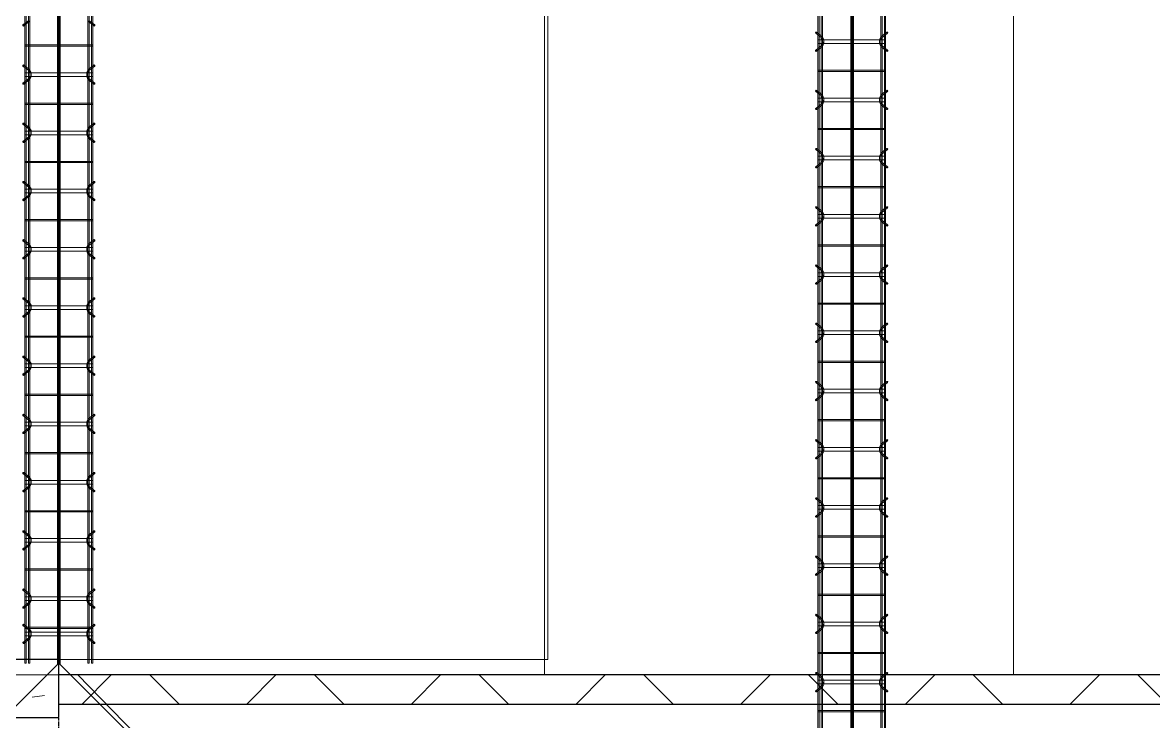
# Model space of a CAD drawing. Header units: inches. Extents: x -19229 to -222, y -6301 to 12387.
# Drawn here: x -3161.8 to -2928.7, y 11543.4 to 11687.4 of the extents above; entities that cross this region are included whole.
import ezdxf

# ---------------------------------------------------------------- set-up
doc = ezdxf.new("R2010")
doc.units = ezdxf.units.IN
doc.header["$MEASUREMENT"] = 0
doc.linetypes.add('Grid Line 1_2_', pattern=[0.875, 0.5, -0.125, 0.125, -0.125])
for name, color, linetype, lineweight in [('A-FLOR', 192, 'Continuous', 9), ('A-GENM', 13, 'Continuous', 9), ('A-WALL-PATT', 111, 'Continuous', 25), ('S-BEAM', 12, 'Continuous', 9), ('S-FNDN', 32, 'Continuous', 9), ('S-GRID', 1, 'Continuous', 9)]:
    doc.layers.add(name, color=color, linetype=linetype, lineweight=lineweight)

# ---------------------------------------------------------------- blocks, each defined once
blk = doc.blocks.new('Dowel bar assembly - Dowel bar assembly-669756-SLAB ON GROUND JOINTS')
at = {"layer": 'S-BEAM'}
for p, q in [((1649.18, 1.19), (1648.23, 2.39)), ((1651.76, 2.39), (1650.81, 1.19)), ((1661.18, 1.19), (1660.23, 2.39)), ((1663.76, 2.39), (1662.81, 1.19)), ((1673.18, 1.19), (1672.23, 2.39)), ((1675.76, 2.39), (1674.81, 1.19)), ((1685.18, 1.19), (1684.23, 2.39)), ((1687.76, 2.39), (1686.81, 1.19)), ((1697.18, 1.19), (1696.23, 2.39)), ((1699.76, 2.39), (1698.81, 1.19)), ((1709.18, 1.19), (1708.23, 2.39)), ((1711.76, 2.39), (1710.81, 1.19)), ((1721.18, 1.19), (1720.23, 2.39)), ((1723.76, 2.39), (1722.81, 1.19)), ((1733.18, 1.19), (1732.23, 2.39)), ((1735.76, 2.39), (1734.81, 1.19)), ((1745.18, 1.19), (1744.23, 2.39)), ((1747.76, 2.39), (1746.81, 1.19)), ((1757.18, 1.19), (1756.23, 2.39)), ((1759.76, 2.39), (1758.81, 1.19)), ((1769.18, 1.19), (1768.23, 2.39)), ((1771.76, 2.39), (1770.81, 1.19)), ((1781.18, 1.19), (1780.23, 2.39)), ((1783.76, 2.39), (1782.81, 1.19)), ((2175, 1.98), (0, 1.98)), ((0, 1.72), (2175, 1.72)), ((2175, 1.25), (0, 1.25)), ((0, 0.99), (2175, 0.99)), ((1643.87, 1.99), (1643.87, -12.01)), ((1644.13, 1.99), (1643.87, 1.99)), ((1643.87, 1.99), (1644.13, 1.99)), ((1644.13, -12.01), (1644.13, 1.99)), ((1648.02, 2.23), (1648.97, 1.03)), ((1649.62, 1.99), (1649.62, -12.01)), ((1650.38, 1.99), (1649.62, 1.99)), ((1649.62, 1.99), (1650.38, 1.99)), ((1650.38, -12.01), (1650.38, 1.99)), ((1651.01, 1.03), (1651.96, 2.23)), ((1655.87, 1.99), (1655.87, -12.01)), ((1656.13, 1.99), (1655.87, 1.99)), ((1655.87, 1.99), (1656.13, 1.99)), ((1656.13, -12.01), (1656.13, 1.99)), ((1660.02, 2.23), (1660.97, 1.03)), ((1661.62, 1.99), (1661.62, -12.01)), ((1662.38, 1.99), (1661.62, 1.99)), ((1661.62, 1.99), (1662.38, 1.99)), ((1662.38, -12.01), (1662.38, 1.99)), ((1663.01, 1.03), (1663.96, 2.23)), ((1667.87, 1.99), (1667.87, -12.01)), ((1668.13, 1.99), (1667.87, 1.99)), ((1667.87, 1.99), (1668.13, 1.99)), ((1668.13, -12.01), (1668.13, 1.99)), ((1672.02, 2.23), (1672.97, 1.03)), ((1673.62, 1.99), (1673.62, -12.01)), ((1674.38, 1.99), (1673.62, 1.99)), ((1673.62, 1.99), (1674.38, 1.99)), ((1674.38, -12.01), (1674.38, 1.99)), ((1675.01, 1.03), (1675.96, 2.23)), ((1679.87, 1.99), (1679.87, -12.01)), ((1680.13, 1.99), (1679.87, 1.99)), ((1679.87, 1.99), (1680.13, 1.99)), ((1680.13, -12.01), (1680.13, 1.99)), ((1684.02, 2.23), (1684.97, 1.03)), ((1685.62, 1.99), (1685.62, -12.01)), ((1686.38, 1.99), (1685.62, 1.99)), ((1685.62, 1.99), (1686.38, 1.99)), ((1686.38, -12.01), (1686.38, 1.99)), ((1687.01, 1.03), (1687.96, 2.23)), ((1691.87, 1.99), (1691.87, -12.01)), ((1692.13, 1.99), (1691.87, 1.99)), ((1691.87, 1.99), (1692.13, 1.99)), ((1692.13, -12.01), (1692.13, 1.99)), ((1696.02, 2.23), (1696.97, 1.03)), ((1697.62, 1.99), (1697.62, -12.01)), ((1698.38, 1.99), (1697.62, 1.99)), ((1697.62, 1.99), (1698.38, 1.99)), ((1698.38, -12.01), (1698.38, 1.99)), ((1699.01, 1.03), (1699.96, 2.23)), ((1703.87, 1.99), (1703.87, -12.01)), ((1704.13, 1.99), (1703.87, 1.99)), ((1703.87, 1.99), (1704.13, 1.99)), ((1704.13, -12.01), (1704.13, 1.99)), ((1708.02, 2.23), (1708.97, 1.03)), ((1709.62, 1.99), (1709.62, -12.01)), ((1710.38, 1.99), (1709.62, 1.99)), ((1709.62, 1.99), (1710.38, 1.99)), ((1710.38, -12.01), (1710.38, 1.99)), ((1711.01, 1.03), (1711.96, 2.23)), ((1715.87, 1.99), (1715.87, -12.01)), ((1716.13, 1.99), (1715.87, 1.99)), ((1715.87, 1.99), (1716.13, 1.99)), ((1716.13, -12.01), (1716.13, 1.99)), ((1720.02, 2.23), (1720.97, 1.03)), ((1721.62, 1.99), (1721.62, -12.01)), ((1722.38, 1.99), (1721.62, 1.99)), ((1721.62, 1.99), (1722.38, 1.99)), ((1722.38, -12.01), (1722.38, 1.99)), ((1723.01, 1.03), (1723.96, 2.23)), ((1727.87, 1.99), (1727.87, -12.01)), ((1728.13, 1.99), (1727.87, 1.99)), ((1727.87, 1.99), (1728.13, 1.99)), ((1728.13, -12.01), (1728.13, 1.99)), ((1732.02, 2.23), (1732.97, 1.03)), ((1733.62, 1.99), (1733.62, -12.01)), ((1734.38, 1.99), (1733.62, 1.99)), ((1733.62, 1.99), (1734.38, 1.99)), ((1734.38, -12.01), (1734.38, 1.99)), ((1735.01, 1.03), (1735.96, 2.23)), ((1739.87, 1.99), (1739.87, -12.01)), ((1740.13, 1.99), (1739.87, 1.99)), ((1739.87, 1.99), (1740.13, 1.99)), ((1740.13, -12.01), (1740.13, 1.99)), ((1744.02, 2.23), (1744.97, 1.03)), ((1745.62, 1.99), (1745.62, -12.01)), ((1746.38, 1.99), (1745.62, 1.99)), ((1745.62, 1.99), (1746.38, 1.99)), ((1746.38, -12.01), (1746.38, 1.99)), ((1747.01, 1.03), (1747.96, 2.23)), ((1751.87, 1.99), (1751.87, -12.01)), ((1752.13, 1.99), (1751.87, 1.99)), ((1751.87, 1.99), (1752.13, 1.99)), ((1752.13, -12.01), (1752.13, 1.99)), ((1756.02, 2.23), (1756.97, 1.03)), ((1757.62, 1.99), (1757.62, -12.01)), ((1758.38, 1.99), (1757.62, 1.99)), ((1757.62, 1.99), (1758.38, 1.99)), ((1758.38, -12.01), (1758.38, 1.99)), ((1759.01, 1.03), (1759.96, 2.23)), ((1763.87, 1.99), (1763.87, -12.01)), ((1764.13, 1.99), (1763.87, 1.99)), ((1763.87, 1.99), (1764.13, 1.99)), ((1764.13, -12.01), (1764.13, 1.99)), ((1768.02, 2.23), (1768.97, 1.03)), ((1769.62, 1.99), (1769.62, -12.01)), ((1770.38, 1.99), (1769.62, 1.99)), ((1769.62, 1.99), (1770.38, 1.99)), ((1770.38, -12.01), (1770.38, 1.99)), ((1771.01, 1.03), (1771.96, 2.23)), ((1775.87, 1.99), (1775.87, -12.01)), ((1776.13, 1.99), (1775.87, 1.99)), ((1775.87, 1.99), (1776.13, 1.99)), ((1776.13, -12.01), (1776.13, 1.99)), ((1780.02, 2.23), (1780.97, 1.03)), ((1781.62, 1.99), (1781.62, -12.01)), ((1782.38, 1.99), (1781.62, 1.99)), ((1781.62, 1.99), (1782.38, 1.99)), ((1782.38, -12.01), (1782.38, 1.99)), ((1783.01, 1.03), (1783.96, 2.23)), ((2175, -11.01), (0, -11.01)), ((0, -11.27), (2175, -11.27)), ((1648.97, -11.05), (1648.02, -12.25)), ((1648.23, -12.41), (1649.18, -11.21)), ((1650.81, -11.21), (1651.76, -12.41)), ((1651.96, -12.25), (1651.01, -11.05)), ((1660.97, -11.05), (1660.02, -12.25)), ((1660.23, -12.41), (1661.18, -11.21)), ((1662.81, -11.21), (1663.76, -12.41)), ((1663.96, -12.25), (1663.01, -11.05)), ((1672.97, -11.05), (1672.02, -12.25)), ((1672.23, -12.41), (1673.18, -11.21)), ((1674.81, -11.21), (1675.76, -12.41)), ((1675.96, -12.25), (1675.01, -11.05)), ((1684.97, -11.05), (1684.02, -12.25)), ((1684.23, -12.41), (1685.18, -11.21)), ((1686.81, -11.21), (1687.76, -12.41)), ((1687.96, -12.25), (1687.01, -11.05)), ((1696.97, -11.05), (1696.02, -12.25)), ((1696.23, -12.41), (1697.18, -11.21)), ((1698.81, -11.21), (1699.76, -12.41)), ((1699.96, -12.25), (1699.01, -11.05)), ((1708.97, -11.05), (1708.02, -12.25)), ((1708.23, -12.41), (1709.18, -11.21)), ((1710.81, -11.21), (1711.76, -12.41)), ((1711.96, -12.25), (1711.01, -11.05)), ((1720.97, -11.05), (1720.02, -12.25)), ((1720.23, -12.41), (1721.18, -11.21)), ((1722.81, -11.21), (1723.76, -12.41)), ((1723.96, -12.25), (1723.01, -11.05)), ((1732.97, -11.05), (1732.02, -12.25)), ((1732.23, -12.41), (1733.18, -11.21)), ((1734.81, -11.21), (1735.76, -12.41)), ((1735.96, -12.25), (1735.01, -11.05)), ((1744.97, -11.05), (1744.02, -12.25)), ((1744.23, -12.41), (1745.18, -11.21)), ((1746.81, -11.21), (1747.76, -12.41)), ((1747.96, -12.25), (1747.01, -11.05)), ((1756.97, -11.05), (1756.02, -12.25)), ((1756.23, -12.41), (1757.18, -11.21)), ((1758.81, -11.21), (1759.76, -12.41)), ((1759.96, -12.25), (1759.01, -11.05)), ((1768.97, -11.05), (1768.02, -12.25)), ((1768.23, -12.41), (1769.18, -11.21)), ((1770.81, -11.21), (1771.76, -12.41)), ((1771.96, -12.25), (1771.01, -11.05)), ((1780.97, -11.05), (1780.02, -12.25)), ((1780.23, -12.41), (1781.18, -11.21)), ((1782.81, -11.21), (1783.76, -12.41)), ((1783.96, -12.25), (1783.01, -11.05)), ((2175, -11.74), (0, -11.74)), ((0, -12), (2175, -12)), ((1644.13, -12.01), (1643.87, -12.01)), ((1643.87, -12.01), (1644.13, -12.01)), ((1650.38, -12.01), (1649.62, -12.01)), ((1649.62, -12.01), (1650.38, -12.01)), ((1656.13, -12.01), (1655.87, -12.01)), ((1655.87, -12.01), (1656.13, -12.01)), ((1662.38, -12.01), (1661.62, -12.01)), ((1661.62, -12.01), (1662.38, -12.01)), ((1668.13, -12.01), (1667.87, -12.01)), ((1667.87, -12.01), (1668.13, -12.01)), ((1674.38, -12.01), (1673.62, -12.01)), ((1673.62, -12.01), (1674.38, -12.01)), ((1680.13, -12.01), (1679.87, -12.01)), ((1679.87, -12.01), (1680.13, -12.01)), ((1686.38, -12.01), (1685.62, -12.01)), ((1685.62, -12.01), (1686.38, -12.01)), ((1692.13, -12.01), (1691.87, -12.01)), ((1691.87, -12.01), (1692.13, -12.01)), ((1698.38, -12.01), (1697.62, -12.01)), ((1697.62, -12.01), (1698.38, -12.01)), ((1704.13, -12.01), (1703.87, -12.01)), ((1703.87, -12.01), (1704.13, -12.01)), ((1710.38, -12.01), (1709.62, -12.01)), ((1709.62, -12.01), (1710.38, -12.01)), ((1716.13, -12.01), (1715.87, -12.01)), ((1715.87, -12.01), (1716.13, -12.01)), ((1722.38, -12.01), (1721.62, -12.01)), ((1721.62, -12.01), (1722.38, -12.01)), ((1728.13, -12.01), (1727.87, -12.01)), ((1727.87, -12.01), (1728.13, -12.01)), ((1734.38, -12.01), (1733.62, -12.01)), ((1733.62, -12.01), (1734.38, -12.01)), ((1740.13, -12.01), (1739.87, -12.01)), ((1739.87, -12.01), (1740.13, -12.01)), ((1746.38, -12.01), (1745.62, -12.01)), ((1745.62, -12.01), (1746.38, -12.01)), ((1752.13, -12.01), (1751.87, -12.01)), ((1751.87, -12.01), (1752.13, -12.01)), ((1758.38, -12.01), (1757.62, -12.01)), ((1757.62, -12.01), (1758.38, -12.01)), ((1764.13, -12.01), (1763.87, -12.01)), ((1763.87, -12.01), (1764.13, -12.01)), ((1770.38, -12.01), (1769.62, -12.01)), ((1769.62, -12.01), (1770.38, -12.01)), ((1776.13, -12.01), (1775.87, -12.01)), ((1775.87, -12.01), (1776.13, -12.01)), ((1782.38, -12.01), (1781.62, -12.01)), ((1781.62, -12.01), (1782.38, -12.01))]:
    blk.add_line(p, q, dxfattribs=at)
at = {"layer": 'S-BEAM', "flags": 128}
for points in [[(1648.97, 1.03), (1649.53, 0.73), (1650.39, 0.72), (1650.97, 0.99), (1651.01, 1.03)], [(1649.18, 1.19), (1649.62, 0.97), (1650.38, 0.98), (1650.81, 1.19)], [(1660.97, 1.03), (1661.53, 0.73), (1662.39, 0.72), (1662.97, 0.99), (1663.01, 1.03)], [(1661.18, 1.19), (1661.62, 0.97), (1662.38, 0.98), (1662.81, 1.19)], [(1672.97, 1.03), (1673.53, 0.73), (1674.39, 0.72), (1674.97, 0.99), (1675.01, 1.03)], [(1673.18, 1.19), (1673.62, 0.97), (1674.38, 0.98), (1674.81, 1.19)], [(1684.97, 1.03), (1685.53, 0.73), (1686.39, 0.72), (1686.97, 0.99), (1687.01, 1.03)], [(1685.18, 1.19), (1685.62, 0.97), (1686.38, 0.98), (1686.81, 1.19)], [(1696.97, 1.03), (1697.53, 0.73), (1698.39, 0.72), (1698.97, 0.99), (1699.01, 1.03)], [(1697.18, 1.19), (1697.62, 0.97), (1698.38, 0.98), (1698.81, 1.19)], [(1708.97, 1.03), (1709.53, 0.73), (1710.39, 0.72), (1710.97, 0.99), (1711.01, 1.03)], [(1709.18, 1.19), (1709.62, 0.97), (1710.38, 0.98), (1710.81, 1.19)], [(1720.97, 1.03), (1721.53, 0.73), (1722.39, 0.72), (1722.97, 0.99), (1723.01, 1.03)], [(1721.18, 1.19), (1721.62, 0.97), (1722.38, 0.98), (1722.81, 1.19)], [(1732.97, 1.03), (1733.53, 0.73), (1734.39, 0.72), (1734.97, 0.99), (1735.01, 1.03)], [(1733.18, 1.19), (1733.62, 0.97), (1734.38, 0.98), (1734.81, 1.19)], [(1744.97, 1.03), (1745.53, 0.73), (1746.39, 0.72), (1746.97, 0.99), (1747.01, 1.03)], [(1745.18, 1.19), (1745.62, 0.97), (1746.38, 0.98), (1746.81, 1.19)], [(1756.97, 1.03), (1757.53, 0.73), (1758.39, 0.72), (1758.97, 0.99), (1759.01, 1.03)], [(1757.18, 1.19), (1757.62, 0.97), (1758.38, 0.98), (1758.81, 1.19)], [(1768.97, 1.03), (1769.53, 0.73), (1770.39, 0.72), (1770.97, 0.99), (1771.01, 1.03)], [(1769.18, 1.19), (1769.62, 0.97), (1770.38, 0.98), (1770.81, 1.19)], [(1780.97, 1.03), (1781.53, 0.73), (1782.39, 0.72), (1782.97, 0.99), (1783.01, 1.03)], [(1781.18, 1.19), (1781.62, 0.97), (1782.38, 0.98), (1782.81, 1.19)], [(1648.97, -11.05), (1649.53, -10.75), (1650.39, -10.74), (1650.97, -11.01), (1651.01, -11.05)], [(1649.18, -11.21), (1649.62, -10.99), (1650.38, -11), (1650.81, -11.21)], [(1660.97, -11.05), (1661.53, -10.75), (1662.39, -10.74), (1662.97, -11.01), (1663.01, -11.05)], [(1661.18, -11.21), (1661.62, -10.99), (1662.38, -11), (1662.81, -11.21)], [(1672.97, -11.05), (1673.53, -10.75), (1674.39, -10.74), (1674.97, -11.01), (1675.01, -11.05)], [(1673.18, -11.21), (1673.62, -10.99), (1674.38, -11), (1674.81, -11.21)], [(1684.97, -11.05), (1685.53, -10.75), (1686.39, -10.74), (1686.97, -11.01), (1687.01, -11.05)], [(1685.18, -11.21), (1685.62, -10.99), (1686.38, -11), (1686.81, -11.21)], [(1696.97, -11.05), (1697.53, -10.75), (1698.39, -10.74), (1698.97, -11.01), (1699.01, -11.05)], [(1697.18, -11.21), (1697.62, -10.99), (1698.38, -11), (1698.81, -11.21)], [(1708.97, -11.05), (1709.53, -10.75), (1710.39, -10.74), (1710.97, -11.01), (1711.01, -11.05)], [(1709.18, -11.21), (1709.62, -10.99), (1710.38, -11), (1710.81, -11.21)], [(1720.97, -11.05), (1721.53, -10.75), (1722.39, -10.74), (1722.97, -11.01), (1723.01, -11.05)], [(1721.18, -11.21), (1721.62, -10.99), (1722.38, -11), (1722.81, -11.21)], [(1732.97, -11.05), (1733.53, -10.75), (1734.39, -10.74), (1734.97, -11.01), (1735.01, -11.05)], [(1733.18, -11.21), (1733.62, -10.99), (1734.38, -11), (1734.81, -11.21)], [(1744.97, -11.05), (1745.53, -10.75), (1746.39, -10.74), (1746.97, -11.01), (1747.01, -11.05)], [(1745.18, -11.21), (1745.62, -10.99), (1746.38, -11), (1746.81, -11.21)], [(1756.97, -11.05), (1757.53, -10.75), (1758.39, -10.74), (1758.97, -11.01), (1759.01, -11.05)], [(1757.18, -11.21), (1757.62, -10.99), (1758.38, -11), (1758.81, -11.21)], [(1768.97, -11.05), (1769.53, -10.75), (1770.39, -10.74), (1770.97, -11.01), (1771.01, -11.05)], [(1769.18, -11.21), (1769.62, -10.99), (1770.38, -11), (1770.81, -11.21)], [(1780.97, -11.05), (1781.53, -10.75), (1782.39, -10.74), (1782.97, -11.01), (1783.01, -11.05)], [(1781.18, -11.21), (1781.62, -10.99), (1782.38, -11), (1782.81, -11.21)]]:
    blk.add_lwpolyline(points, dxfattribs=at)
at = {"layer": 'S-BEAM'}
for centre, major_axis, start_param, end_param in [((1648.12, 2.31), (0.101, 0.08), 5.709265, 8.850858), ((1648.12, 2.31), (0.101, 0.08), 2.567673, 5.709265), ((1651.86, 2.31), (-0.101, 0.08), 3.715513, 6.857105), ((1651.86, 2.31), (-0.101, 0.08), 0.57392, 3.715513), ((1660.12, 2.31), (0.101, 0.08), 5.709265, 8.850858), ((1660.12, 2.31), (0.101, 0.08), 2.567673, 5.709265), ((1663.86, 2.31), (-0.101, 0.08), 3.715513, 6.857105), ((1663.86, 2.31), (-0.101, 0.08), 0.57392, 3.715513), ((1672.12, 2.31), (0.101, 0.08), 5.709265, 8.850858), ((1672.12, 2.31), (0.101, 0.08), 2.567673, 5.709265), ((1675.86, 2.31), (-0.101, 0.08), 3.715513, 6.857105), ((1675.86, 2.31), (-0.101, 0.08), 0.57392, 3.715513), ((1684.12, 2.31), (0.101, 0.08), 5.709265, 8.850858), ((1684.12, 2.31), (0.101, 0.08), 2.567673, 5.709265), ((1687.86, 2.31), (-0.101, 0.08), 3.715513, 6.857105), ((1687.86, 2.31), (-0.101, 0.08), 0.57392, 3.715513), ((1696.12, 2.31), (0.101, 0.08), 5.709265, 8.850858), ((1696.12, 2.31), (0.101, 0.08), 2.567673, 5.709265), ((1699.86, 2.31), (-0.101, 0.08), 3.715513, 6.857105), ((1699.86, 2.31), (-0.101, 0.08), 0.57392, 3.715513), ((1708.12, 2.31), (0.101, 0.08), 5.709265, 8.850858), ((1708.12, 2.31), (0.101, 0.08), 2.567673, 5.709265), ((1711.86, 2.31), (-0.101, 0.08), 3.715513, 6.857105), ((1711.86, 2.31), (-0.101, 0.08), 0.57392, 3.715513), ((1720.12, 2.31), (0.101, 0.08), 5.709265, 8.850858), ((1720.12, 2.31), (0.101, 0.08), 2.567673, 5.709265), ((1723.86, 2.31), (-0.101, 0.08), 3.715513, 6.857105), ((1723.86, 2.31), (-0.101, 0.08), 0.57392, 3.715513), ((1732.12, 2.31), (0.101, 0.08), 5.709265, 8.850858), ((1732.12, 2.31), (0.101, 0.08), 2.567673, 5.709265), ((1735.86, 2.31), (-0.101, 0.08), 3.715513, 6.857105), ((1735.86, 2.31), (-0.101, 0.08), 0.57392, 3.715513), ((1744.12, 2.31), (0.101, 0.08), 5.709265, 8.850858), ((1744.12, 2.31), (0.101, 0.08), 2.567673, 5.709265), ((1747.86, 2.31), (-0.101, 0.08), 3.715513, 6.857105), ((1747.86, 2.31), (-0.101, 0.08), 0.57392, 3.715513), ((1756.12, 2.31), (0.101, 0.08), 5.709265, 8.850858), ((1756.12, 2.31), (0.101, 0.08), 2.567673, 5.709265), ((1759.86, 2.31), (-0.101, 0.08), 3.715513, 6.857105), ((1759.86, 2.31), (-0.101, 0.08), 0.57392, 3.715513), ((1768.12, 2.31), (0.101, 0.08), 5.709265, 8.850858), ((1768.12, 2.31), (0.101, 0.08), 2.567673, 5.709265), ((1771.86, 2.31), (-0.101, 0.08), 3.715513, 6.857105), ((1771.86, 2.31), (-0.101, 0.08), 0.57392, 3.715513), ((1780.12, 2.31), (0.101, 0.08), 5.709265, 8.850858), ((1780.12, 2.31), (0.101, 0.08), 2.567673, 5.709265), ((1783.86, 2.31), (-0.101, 0.08), 3.715513, 6.857105), ((1783.86, 2.31), (-0.101, 0.08), 0.57392, 3.715513), ((1648.12, -12.33), (-0.101, 0.08), 3.715513, 6.857105), ((1648.12, -12.33), (-0.101, 0.08), 0.57392, 3.715513), ((1651.86, -12.33), (0.101, 0.08), 5.709265, 8.850858), ((1651.86, -12.33), (0.101, 0.08), 2.567673, 5.709265), ((1660.12, -12.33), (-0.101, 0.08), 3.715513, 6.857105), ((1660.12, -12.33), (-0.101, 0.08), 0.57392, 3.715513), ((1663.86, -12.33), (0.101, 0.08), 5.709265, 8.850858), ((1663.86, -12.33), (0.101, 0.08), 2.567673, 5.709265), ((1672.12, -12.33), (-0.101, 0.08), 3.715513, 6.857105), ((1672.12, -12.33), (-0.101, 0.08), 0.57392, 3.715513), ((1675.86, -12.33), (0.101, 0.08), 5.709265, 8.850858), ((1675.86, -12.33), (0.101, 0.08), 2.567673, 5.709265), ((1684.12, -12.33), (-0.101, 0.08), 3.715513, 6.857105), ((1684.12, -12.33), (-0.101, 0.08), 0.57392, 3.715513), ((1687.86, -12.33), (0.101, 0.08), 5.709265, 8.850858), ((1687.86, -12.33), (0.101, 0.08), 2.567673, 5.709265), ((1696.12, -12.33), (-0.101, 0.08), 3.715513, 6.857105), ((1696.12, -12.33), (-0.101, 0.08), 0.57392, 3.715513), ((1699.86, -12.33), (0.101, 0.08), 5.709265, 8.850858), ((1699.86, -12.33), (0.101, 0.08), 2.567673, 5.709265), ((1708.12, -12.33), (-0.101, 0.08), 3.715513, 6.857105), ((1708.12, -12.33), (-0.101, 0.08), 0.57392, 3.715513), ((1711.86, -12.33), (0.101, 0.08), 5.709265, 8.850858), ((1711.86, -12.33), (0.101, 0.08), 2.567673, 5.709265), ((1720.12, -12.33), (-0.101, 0.08), 3.715513, 6.857105), ((1720.12, -12.33), (-0.101, 0.08), 0.57392, 3.715513), ((1723.86, -12.33), (0.101, 0.08), 5.709265, 8.850858), ((1723.86, -12.33), (0.101, 0.08), 2.567673, 5.709265), ((1732.12, -12.33), (-0.101, 0.08), 3.715513, 6.857105), ((1732.12, -12.33), (-0.101, 0.08), 0.57392, 3.715513), ((1735.86, -12.33), (0.101, 0.08), 5.709265, 8.850858), ((1735.86, -12.33), (0.101, 0.08), 2.567673, 5.709265), ((1744.12, -12.33), (-0.101, 0.08), 3.715513, 6.857105), ((1744.12, -12.33), (-0.101, 0.08), 0.57392, 3.715513), ((1747.86, -12.33), (0.101, 0.08), 5.709265, 8.850858), ((1747.86, -12.33), (0.101, 0.08), 2.567673, 5.709265), ((1756.12, -12.33), (-0.101, 0.08), 3.715513, 6.857105), ((1756.12, -12.33), (-0.101, 0.08), 0.57392, 3.715513), ((1759.86, -12.33), (0.101, 0.08), 5.709265, 8.850858), ((1759.86, -12.33), (0.101, 0.08), 2.567673, 5.709265), ((1768.12, -12.33), (-0.101, 0.08), 3.715513, 6.857105), ((1768.12, -12.33), (-0.101, 0.08), 0.57392, 3.715513), ((1771.86, -12.33), (0.101, 0.08), 5.709265, 8.850858), ((1771.86, -12.33), (0.101, 0.08), 2.567673, 5.709265), ((1780.12, -12.33), (-0.101, 0.08), 3.715513, 6.857105), ((1780.12, -12.33), (-0.101, 0.08), 0.57392, 3.715513), ((1783.86, -12.33), (0.101, 0.08), 5.709265, 8.850858), ((1783.86, -12.33), (0.101, 0.08), 2.567673, 5.709265)]:
    blk.add_ellipse(centre, major_axis=major_axis, ratio=0.816528, start_param=start_param, end_param=end_param, dxfattribs=at)
blk = doc.blocks.new('Dowel bar assembly - Dowel bar assembly-676036-SLAB ON GROUND JOINTS')
at = {"layer": 'S-BEAM'}
for p, q in [((139.76, 2.39), (138.81, 1.19)), ((149.18, 1.19), (148.23, 2.39)), ((151.76, 2.39), (150.81, 1.19)), ((161.18, 1.19), (160.23, 2.39)), ((163.76, 2.39), (162.81, 1.19)), ((173.18, 1.19), (172.23, 2.39)), ((175.76, 2.39), (174.81, 1.19)), ((185.18, 1.19), (184.23, 2.39)), ((187.76, 2.39), (186.81, 1.19)), ((197.18, 1.19), (196.23, 2.39)), ((199.76, 2.39), (198.81, 1.19)), ((209.18, 1.19), (208.23, 2.39)), ((211.76, 2.39), (210.81, 1.19)), ((221.18, 1.19), (220.23, 2.39)), ((223.76, 2.39), (222.81, 1.19)), ((233.18, 1.19), (232.23, 2.39)), ((235.76, 2.39), (234.81, 1.19)), ((245.18, 1.19), (244.23, 2.39)), ((247.76, 2.39), (246.81, 1.19)), ((257.18, 1.19), (256.23, 2.39)), ((259.76, 2.39), (258.81, 1.19)), ((264.45, 1.19), (263.5, 2.39)), ((267.04, 2.39), (266.09, 1.19)), ((271.28, 1.98), (0, 1.98)), ((0, 1.72), (271.28, 1.72)), ((271.28, 1.25), (0, 1.25)), ((0, 0.99), (271.28, 0.99)), ((139.01, 1.03), (139.96, 2.23)), ((143.87, 1.99), (143.87, -12.01)), ((144.13, 1.99), (143.87, 1.99)), ((143.87, 1.99), (144.13, 1.99)), ((144.13, -12.01), (144.13, 1.99)), ((148.02, 2.23), (148.97, 1.03)), ((149.63, 1.99), (149.63, -12.01)), ((150.38, 1.99), (149.63, 1.99)), ((149.63, 1.99), (150.38, 1.99)), ((150.38, -12.01), (150.38, 1.99)), ((151.01, 1.03), (151.96, 2.23)), ((155.87, 1.99), (155.87, -12.01)), ((156.13, 1.99), (155.87, 1.99)), ((155.87, 1.99), (156.13, 1.99)), ((156.13, -12.01), (156.13, 1.99)), ((160.02, 2.23), (160.97, 1.03)), ((161.63, 1.99), (161.63, -12.01)), ((162.38, 1.99), (161.63, 1.99)), ((161.63, 1.99), (162.38, 1.99)), ((162.38, -12.01), (162.38, 1.99)), ((163.01, 1.03), (163.96, 2.23)), ((167.87, 1.99), (167.87, -12.01)), ((168.13, 1.99), (167.87, 1.99)), ((167.87, 1.99), (168.13, 1.99)), ((168.13, -12.01), (168.13, 1.99)), ((172.02, 2.23), (172.97, 1.03)), ((173.63, 1.99), (173.63, -12.01)), ((174.38, 1.99), (173.63, 1.99)), ((173.63, 1.99), (174.38, 1.99)), ((174.38, -12.01), (174.38, 1.99)), ((175.01, 1.03), (175.96, 2.23)), ((179.87, 1.99), (179.87, -12.01)), ((180.13, 1.99), (179.87, 1.99)), ((179.87, 1.99), (180.13, 1.99)), ((180.13, -12.01), (180.13, 1.99)), ((184.02, 2.23), (184.97, 1.03)), ((185.63, 1.99), (185.63, -12.01)), ((186.38, 1.99), (185.63, 1.99)), ((185.63, 1.99), (186.38, 1.99)), ((186.38, -12.01), (186.38, 1.99)), ((187.01, 1.03), (187.96, 2.23)), ((191.87, 1.99), (191.87, -12.01)), ((192.13, 1.99), (191.87, 1.99)), ((191.87, 1.99), (192.13, 1.99)), ((192.13, -12.01), (192.13, 1.99)), ((196.02, 2.23), (196.97, 1.03)), ((197.63, 1.99), (197.63, -12.01)), ((198.38, 1.99), (197.63, 1.99)), ((197.63, 1.99), (198.38, 1.99)), ((198.38, -12.01), (198.38, 1.99)), ((199.01, 1.03), (199.96, 2.23)), ((203.87, 1.99), (203.87, -12.01)), ((204.13, 1.99), (203.87, 1.99)), ((203.87, 1.99), (204.13, 1.99)), ((204.13, -12.01), (204.13, 1.99)), ((208.02, 2.23), (208.97, 1.03)), ((209.63, 1.99), (209.63, -12.01)), ((210.38, 1.99), (209.63, 1.99)), ((209.63, 1.99), (210.38, 1.99)), ((210.38, -12.01), (210.38, 1.99)), ((211.01, 1.03), (211.96, 2.23)), ((215.87, 1.99), (215.87, -12.01)), ((216.13, 1.99), (215.87, 1.99)), ((215.87, 1.99), (216.13, 1.99)), ((216.13, -12.01), (216.13, 1.99)), ((220.02, 2.23), (220.97, 1.03)), ((221.63, 1.99), (221.63, -12.01)), ((222.38, 1.99), (221.63, 1.99)), ((221.63, 1.99), (222.38, 1.99)), ((222.38, -12.01), (222.38, 1.99)), ((223.01, 1.03), (223.96, 2.23)), ((227.87, 1.99), (227.87, -12.01)), ((228.13, 1.99), (227.87, 1.99)), ((227.87, 1.99), (228.13, 1.99)), ((228.13, -12.01), (228.13, 1.99)), ((232.02, 2.23), (232.97, 1.03)), ((233.63, 1.99), (233.63, -12.01)), ((234.38, 1.99), (233.63, 1.99)), ((233.63, 1.99), (234.38, 1.99)), ((234.38, -12.01), (234.38, 1.99)), ((235.01, 1.03), (235.96, 2.23)), ((239.87, 1.99), (239.87, -12.01)), ((240.13, 1.99), (239.87, 1.99)), ((239.87, 1.99), (240.13, 1.99)), ((240.13, -12.01), (240.13, 1.99)), ((244.02, 2.23), (244.97, 1.03)), ((245.63, 1.99), (245.63, -12.01)), ((246.38, 1.99), (245.63, 1.99)), ((245.63, 1.99), (246.38, 1.99)), ((246.38, -12.01), (246.38, 1.99)), ((247.01, 1.03), (247.96, 2.23)), ((251.87, 1.99), (251.87, -12.01)), ((252.13, 1.99), (251.87, 1.99)), ((251.87, 1.99), (252.13, 1.99)), ((252.13, -12.01), (252.13, 1.99)), ((256.02, 2.23), (256.97, 1.03)), ((257.63, 1.99), (257.63, -12.01)), ((258.38, 1.99), (257.63, 1.99)), ((257.63, 1.99), (258.38, 1.99)), ((258.38, -12.01), (258.38, 1.99)), ((259.01, 1.03), (259.96, 2.23)), ((263.3, 2.23), (264.25, 1.03)), ((263.87, 1.99), (263.87, -12.01)), ((264.13, 1.99), (263.87, 1.99)), ((263.87, 1.99), (264.13, 1.99)), ((264.13, -12.01), (264.13, 1.99)), ((264.9, 1.99), (264.9, -12.01)), ((265.65, 1.99), (264.9, 1.99)), ((264.9, 1.99), (265.65, 1.99)), ((265.65, -12.01), (265.65, 1.99)), ((266.29, 1.03), (267.24, 2.23)), ((271.28, 1.98), (271.28, 1.72)), ((271.28, 1.72), (271.28, 1.98)), ((271.28, 0.99), (271.28, 1.25)), ((271.28, 1.25), (271.28, 0.99)), ((271.28, -11.01), (0, -11.01)), ((0, -11.27), (271.28, -11.27)), ((138.81, -11.21), (139.76, -12.41)), ((139.96, -12.25), (139.01, -11.05)), ((148.97, -11.05), (148.02, -12.25)), ((148.23, -12.41), (149.18, -11.21)), ((150.81, -11.21), (151.76, -12.41)), ((151.96, -12.25), (151.01, -11.05)), ((160.97, -11.05), (160.02, -12.25)), ((160.23, -12.41), (161.18, -11.21)), ((162.81, -11.21), (163.76, -12.41)), ((163.96, -12.25), (163.01, -11.05)), ((172.97, -11.05), (172.02, -12.25)), ((172.23, -12.41), (173.18, -11.21)), ((174.81, -11.21), (175.76, -12.41)), ((175.96, -12.25), (175.01, -11.05)), ((184.97, -11.05), (184.02, -12.25)), ((184.23, -12.41), (185.18, -11.21)), ((186.81, -11.21), (187.76, -12.41)), ((187.96, -12.25), (187.01, -11.05)), ((196.97, -11.05), (196.02, -12.25)), ((196.23, -12.41), (197.18, -11.21)), ((198.81, -11.21), (199.76, -12.41)), ((199.96, -12.25), (199.01, -11.05)), ((208.97, -11.05), (208.02, -12.25)), ((208.23, -12.41), (209.18, -11.21)), ((210.81, -11.21), (211.76, -12.41)), ((211.96, -12.25), (211.01, -11.05)), ((220.97, -11.05), (220.02, -12.25)), ((220.23, -12.41), (221.18, -11.21)), ((222.81, -11.21), (223.76, -12.41)), ((223.96, -12.25), (223.01, -11.05)), ((232.97, -11.05), (232.02, -12.25)), ((232.23, -12.41), (233.18, -11.21)), ((234.81, -11.21), (235.76, -12.41)), ((235.96, -12.25), (235.01, -11.05)), ((244.97, -11.05), (244.02, -12.25)), ((244.23, -12.41), (245.18, -11.21)), ((246.81, -11.21), (247.76, -12.41)), ((247.96, -12.25), (247.01, -11.05)), ((256.97, -11.05), (256.02, -12.25)), ((256.23, -12.41), (257.18, -11.21)), ((258.81, -11.21), (259.76, -12.41)), ((259.96, -12.25), (259.01, -11.05)), ((264.25, -11.05), (263.3, -12.25)), ((263.5, -12.41), (264.45, -11.21)), ((266.09, -11.21), (267.04, -12.41)), ((267.24, -12.25), (266.29, -11.05)), ((271.28, -11.27), (271.28, -11.01)), ((271.28, -11.01), (271.28, -11.27)), ((271.28, -11.74), (0, -11.74)), ((0, -12), (271.28, -12)), ((144.13, -12.01), (143.87, -12.01)), ((143.87, -12.01), (144.13, -12.01)), ((150.38, -12.01), (149.63, -12.01)), ((149.63, -12.01), (150.38, -12.01)), ((156.13, -12.01), (155.87, -12.01)), ((155.87, -12.01), (156.13, -12.01)), ((162.38, -12.01), (161.63, -12.01)), ((161.63, -12.01), (162.38, -12.01)), ((168.13, -12.01), (167.87, -12.01)), ((167.87, -12.01), (168.13, -12.01)), ((174.38, -12.01), (173.63, -12.01)), ((173.63, -12.01), (174.38, -12.01)), ((180.13, -12.01), (179.87, -12.01)), ((179.87, -12.01), (180.13, -12.01)), ((186.38, -12.01), (185.63, -12.01)), ((185.63, -12.01), (186.38, -12.01)), ((192.13, -12.01), (191.87, -12.01)), ((191.87, -12.01), (192.13, -12.01)), ((198.38, -12.01), (197.63, -12.01)), ((197.63, -12.01), (198.38, -12.01)), ((204.13, -12.01), (203.87, -12.01)), ((203.87, -12.01), (204.13, -12.01)), ((210.38, -12.01), (209.63, -12.01)), ((209.63, -12.01), (210.38, -12.01)), ((216.13, -12.01), (215.87, -12.01)), ((215.87, -12.01), (216.13, -12.01)), ((222.38, -12.01), (221.63, -12.01)), ((221.63, -12.01), (222.38, -12.01)), ((228.13, -12.01), (227.87, -12.01)), ((227.87, -12.01), (228.13, -12.01)), ((234.38, -12.01), (233.63, -12.01)), ((233.63, -12.01), (234.38, -12.01)), ((240.13, -12.01), (239.87, -12.01)), ((239.87, -12.01), (240.13, -12.01)), ((246.38, -12.01), (245.63, -12.01)), ((245.63, -12.01), (246.38, -12.01)), ((252.13, -12.01), (251.87, -12.01)), ((251.87, -12.01), (252.13, -12.01)), ((258.38, -12.01), (257.63, -12.01)), ((257.63, -12.01), (258.38, -12.01)), ((264.13, -12.01), (263.87, -12.01)), ((263.87, -12.01), (264.13, -12.01)), ((265.65, -12.01), (264.9, -12.01)), ((264.9, -12.01), (265.65, -12.01)), ((271.28, -12), (271.28, -11.74)), ((271.28, -11.74), (271.28, -12))]:
    blk.add_line(p, q, dxfattribs=at)
at = {"layer": 'S-BEAM', "flags": 128}
for points in [[(148.97, 1.03), (149.53, 0.73), (150.39, 0.72), (150.97, 0.99), (151.01, 1.03)], [(149.18, 1.19), (149.62, 0.97), (150.38, 0.98), (150.81, 1.19)], [(160.97, 1.03), (161.53, 0.73), (162.39, 0.72), (162.97, 0.99), (163.01, 1.03)], [(161.18, 1.19), (161.62, 0.97), (162.38, 0.98), (162.81, 1.19)], [(172.97, 1.03), (173.53, 0.73), (174.39, 0.72), (174.97, 0.99), (175.01, 1.03)], [(173.18, 1.19), (173.62, 0.97), (174.38, 0.98), (174.81, 1.19)], [(184.97, 1.03), (185.53, 0.73), (186.39, 0.72), (186.97, 0.99), (187.01, 1.03)], [(185.18, 1.19), (185.62, 0.97), (186.38, 0.98), (186.81, 1.19)], [(196.97, 1.03), (197.53, 0.73), (198.39, 0.72), (198.97, 0.99), (199.01, 1.03)], [(197.18, 1.19), (197.62, 0.97), (198.38, 0.98), (198.81, 1.19)], [(208.97, 1.03), (209.53, 0.73), (210.39, 0.72), (210.97, 0.99), (211.01, 1.03)], [(209.18, 1.19), (209.62, 0.97), (210.38, 0.98), (210.81, 1.19)], [(220.97, 1.03), (221.53, 0.73), (222.39, 0.72), (222.97, 0.99), (223.01, 1.03)], [(221.18, 1.19), (221.62, 0.97), (222.38, 0.98), (222.81, 1.19)], [(232.97, 1.03), (233.53, 0.73), (234.39, 0.72), (234.97, 0.99), (235.01, 1.03)], [(233.18, 1.19), (233.62, 0.97), (234.38, 0.98), (234.81, 1.19)], [(244.97, 1.03), (245.53, 0.73), (246.39, 0.72), (246.97, 0.99), (247.01, 1.03)], [(245.18, 1.19), (245.62, 0.97), (246.38, 0.98), (246.81, 1.19)], [(256.97, 1.03), (257.53, 0.73), (258.39, 0.72), (258.97, 0.99), (259.01, 1.03)], [(257.18, 1.19), (257.62, 0.97), (258.38, 0.98), (258.81, 1.19)], [(264.25, 1.03), (264.8, 0.73), (265.66, 0.72), (266.25, 0.99), (266.29, 1.03)], [(264.45, 1.19), (264.9, 0.97), (265.66, 0.98), (266.09, 1.19)], [(148.97, -11.05), (149.53, -10.75), (150.39, -10.74), (150.97, -11.01), (151.01, -11.05)], [(149.18, -11.21), (149.62, -10.99), (150.38, -11), (150.81, -11.21)], [(160.97, -11.05), (161.53, -10.75), (162.39, -10.74), (162.97, -11.01), (163.01, -11.05)], [(161.18, -11.21), (161.62, -10.99), (162.38, -11), (162.81, -11.21)], [(172.97, -11.05), (173.53, -10.75), (174.39, -10.74), (174.97, -11.01), (175.01, -11.05)], [(173.18, -11.21), (173.62, -10.99), (174.38, -11), (174.81, -11.21)], [(184.97, -11.05), (185.53, -10.75), (186.39, -10.74), (186.97, -11.01), (187.01, -11.05)], [(185.18, -11.21), (185.62, -10.99), (186.38, -11), (186.81, -11.21)], [(196.97, -11.05), (197.53, -10.75), (198.39, -10.74), (198.97, -11.01), (199.01, -11.05)], [(197.18, -11.21), (197.62, -10.99), (198.38, -11), (198.81, -11.21)], [(208.97, -11.05), (209.53, -10.75), (210.39, -10.74), (210.97, -11.01), (211.01, -11.05)], [(209.18, -11.21), (209.62, -10.99), (210.38, -11), (210.81, -11.21)], [(220.97, -11.05), (221.53, -10.75), (222.39, -10.74), (222.97, -11.01), (223.01, -11.05)], [(221.18, -11.21), (221.62, -10.99), (222.38, -11), (222.81, -11.21)], [(232.97, -11.05), (233.53, -10.75), (234.39, -10.74), (234.97, -11.01), (235.01, -11.05)], [(233.18, -11.21), (233.62, -10.99), (234.38, -11), (234.81, -11.21)], [(244.97, -11.05), (245.53, -10.75), (246.39, -10.74), (246.97, -11.01), (247.01, -11.05)], [(245.18, -11.21), (245.62, -10.99), (246.38, -11), (246.81, -11.21)], [(256.97, -11.05), (257.53, -10.75), (258.39, -10.74), (258.97, -11.01), (259.01, -11.05)], [(257.18, -11.21), (257.62, -10.99), (258.38, -11), (258.81, -11.21)], [(264.25, -11.05), (264.8, -10.75), (265.66, -10.74), (266.25, -11.01), (266.29, -11.05)], [(264.45, -11.21), (264.9, -10.99), (265.66, -11), (266.09, -11.21)]]:
    blk.add_lwpolyline(points, dxfattribs=at)
at = {"layer": 'S-BEAM'}
for centre, major_axis, start_param, end_param in [((139.86, 2.31), (-0.101, 0.08), 3.715513, 6.857105), ((139.86, 2.31), (-0.101, 0.08), 0.57392, 3.715513), ((148.12, 2.31), (0.101, 0.08), 5.709265, 8.850858), ((148.12, 2.31), (0.101, 0.08), 2.567673, 5.709265), ((151.86, 2.31), (-0.101, 0.08), 3.715513, 6.857105), ((151.86, 2.31), (-0.101, 0.08), 0.57392, 3.715513), ((160.12, 2.31), (0.101, 0.08), 5.709265, 8.850858), ((160.12, 2.31), (0.101, 0.08), 2.567673, 5.709265), ((163.86, 2.31), (-0.101, 0.08), 3.715513, 6.857105), ((163.86, 2.31), (-0.101, 0.08), 0.57392, 3.715513), ((172.12, 2.31), (0.101, 0.08), 5.709265, 8.850858), ((172.12, 2.31), (0.101, 0.08), 2.567673, 5.709265), ((175.86, 2.31), (-0.101, 0.08), 3.715513, 6.857105), ((175.86, 2.31), (-0.101, 0.08), 0.57392, 3.715513), ((184.12, 2.31), (0.101, 0.08), 5.709265, 8.850858), ((184.12, 2.31), (0.101, 0.08), 2.567673, 5.709265), ((187.86, 2.31), (-0.101, 0.08), 3.715513, 6.857105), ((187.86, 2.31), (-0.101, 0.08), 0.57392, 3.715513), ((196.12, 2.31), (0.101, 0.08), 5.709265, 8.850858), ((196.12, 2.31), (0.101, 0.08), 2.567673, 5.709265), ((199.86, 2.31), (-0.101, 0.08), 3.715513, 6.857105), ((199.86, 2.31), (-0.101, 0.08), 0.57392, 3.715513), ((208.12, 2.31), (0.101, 0.08), 5.709265, 8.850858), ((208.12, 2.31), (0.101, 0.08), 2.567673, 5.709265), ((211.86, 2.31), (-0.101, 0.08), 3.715513, 6.857105), ((211.86, 2.31), (-0.101, 0.08), 0.57392, 3.715513), ((220.12, 2.31), (0.101, 0.08), 5.709265, 8.850858), ((220.12, 2.31), (0.101, 0.08), 2.567673, 5.709265), ((223.86, 2.31), (-0.101, 0.08), 3.715513, 6.857105), ((223.86, 2.31), (-0.101, 0.08), 0.57392, 3.715513), ((232.12, 2.31), (0.101, 0.08), 5.709265, 8.850858), ((232.12, 2.31), (0.101, 0.08), 2.567673, 5.709265), ((235.86, 2.31), (-0.101, 0.08), 3.715513, 6.857105), ((235.86, 2.31), (-0.101, 0.08), 0.57392, 3.715513), ((244.12, 2.31), (0.101, 0.08), 5.709265, 8.850858), ((244.12, 2.31), (0.101, 0.08), 2.567673, 5.709265), ((247.86, 2.31), (-0.101, 0.08), 3.715513, 6.857105), ((247.86, 2.31), (-0.101, 0.08), 0.57392, 3.715513), ((256.12, 2.31), (0.101, 0.08), 5.709265, 8.850858), ((256.12, 2.31), (0.101, 0.08), 2.567673, 5.709265), ((259.86, 2.31), (-0.101, 0.08), 3.715513, 6.857105), ((259.86, 2.31), (-0.101, 0.08), 0.57392, 3.715513), ((263.4, 2.31), (0.101, 0.08), 5.709265, 8.850858), ((263.4, 2.31), (0.101, 0.08), 2.567673, 5.709265), ((267.14, 2.31), (-0.101, 0.08), 3.715513, 6.857105), ((267.14, 2.31), (-0.101, 0.08), 0.57392, 3.715513), ((139.86, -12.33), (0.101, 0.08), 5.709265, 8.850858), ((139.86, -12.33), (0.101, 0.08), 2.567673, 5.709265), ((148.12, -12.33), (-0.101, 0.08), 3.715513, 6.857105), ((148.12, -12.33), (-0.101, 0.08), 0.57392, 3.715513), ((151.86, -12.33), (0.101, 0.08), 5.709265, 8.850858), ((151.86, -12.33), (0.101, 0.08), 2.567673, 5.709265), ((160.12, -12.33), (-0.101, 0.08), 3.715513, 6.857105), ((160.12, -12.33), (-0.101, 0.08), 0.57392, 3.715513), ((163.86, -12.33), (0.101, 0.08), 5.709265, 8.850858), ((163.86, -12.33), (0.101, 0.08), 2.567673, 5.709265), ((172.12, -12.33), (-0.101, 0.08), 3.715513, 6.857105), ((172.12, -12.33), (-0.101, 0.08), 0.57392, 3.715513), ((175.86, -12.33), (0.101, 0.08), 5.709265, 8.850858), ((175.86, -12.33), (0.101, 0.08), 2.567673, 5.709265), ((184.12, -12.33), (-0.101, 0.08), 3.715513, 6.857105), ((184.12, -12.33), (-0.101, 0.08), 0.57392, 3.715513), ((187.86, -12.33), (0.101, 0.08), 5.709265, 8.850858), ((187.86, -12.33), (0.101, 0.08), 2.567673, 5.709265), ((196.12, -12.33), (-0.101, 0.08), 3.715513, 6.857105), ((196.12, -12.33), (-0.101, 0.08), 0.57392, 3.715513), ((199.86, -12.33), (0.101, 0.08), 5.709265, 8.850858), ((199.86, -12.33), (0.101, 0.08), 2.567673, 5.709265), ((208.12, -12.33), (-0.101, 0.08), 3.715513, 6.857105), ((208.12, -12.33), (-0.101, 0.08), 0.57392, 3.715513), ((211.86, -12.33), (0.101, 0.08), 5.709265, 8.850858), ((211.86, -12.33), (0.101, 0.08), 2.567673, 5.709265), ((220.12, -12.33), (-0.101, 0.08), 3.715513, 6.857105), ((220.12, -12.33), (-0.101, 0.08), 0.57392, 3.715513), ((223.86, -12.33), (0.101, 0.08), 5.709265, 8.850858), ((223.86, -12.33), (0.101, 0.08), 2.567673, 5.709265), ((232.12, -12.33), (-0.101, 0.08), 3.715513, 6.857105), ((232.12, -12.33), (-0.101, 0.08), 0.57392, 3.715513), ((235.86, -12.33), (0.101, 0.08), 5.709265, 8.850858), ((235.86, -12.33), (0.101, 0.08), 2.567673, 5.709265), ((244.12, -12.33), (-0.101, 0.08), 3.715513, 6.857105), ((244.12, -12.33), (-0.101, 0.08), 0.57392, 3.715513), ((247.86, -12.33), (0.101, 0.08), 5.709265, 8.850858), ((247.86, -12.33), (0.101, 0.08), 2.567673, 5.709265), ((256.12, -12.33), (-0.101, 0.08), 3.715513, 6.857105), ((256.12, -12.33), (-0.101, 0.08), 0.57392, 3.715513), ((259.86, -12.33), (0.101, 0.08), 5.709265, 8.850858), ((259.86, -12.33), (0.101, 0.08), 2.567673, 5.709265), ((263.4, -12.33), (-0.101, 0.08), 3.715513, 6.857105), ((263.4, -12.33), (-0.101, 0.08), 0.57392, 3.715513), ((267.14, -12.33), (0.101, 0.08), 5.709265, 8.850858), ((267.14, -12.33), (0.101, 0.08), 2.567673, 5.709265)]:
    blk.add_ellipse(centre, major_axis=major_axis, ratio=0.816528, start_param=start_param, end_param=end_param, dxfattribs=at)
blk = doc.blocks.new('Floors 1 - Floors 1-1684033-SLAB ON GROUND JOINTS')
at = {"layer": 'A-FLOR'}
for p, q in [((-3054.24, 11774.99), (-3054.24, 11552.99)), ((-2957.55, 11774.99), (-2957.55, 11552.99)), ((-3054.24, 11552.99), (-3357.66, 11552.99)), ((-2957.55, 11552.99), (-3054.24, 11552.99)), ((-2957.55, 11552.99), (-2957.55, 11552.99))]:
    blk.add_line(p, q, dxfattribs=at)

msp = doc.modelspace()

# ---------------------------------------------------------------- hatches: boundary and pattern name
at = {"layer": 'A-WALL-PATT', "lineweight": 9}
h = msp.add_hatch(dxfattribs=at)
h.set_pattern_fill('FP_1', color=256, style=0, pattern_type=2)
h.set_pattern_definition([(50, (0, 0), (55.0854, -4.81984), [5.76, -63.36]), (355, (0, 0), (-10.6557, 57.76853), [4.608, -50.688]), (100.451, (4.59, -0.4), (44.42947, 52.94866), [4.895, -53.848]), (46.184, (0, 15.36), (81.96444, -12.71212), [8.64, -95.04]), (96.636, (6.83, 14.3), (71.7815, 74.8124), [7.343, -80.772]), (351.184, (0, 15.36), (71.78195, 74.81243), [6.912, -76.032]), (21, (7.68, 11.52), (45.84207, -30.92146), [5.76, -63.36]), (326, (7.68, 11.52), (18.68706, 55.69148), [4.608, -50.688]), (71.451, (11.5, 8.943), (64.5289, 24.7701), [4.895, -53.848]), (37.5, (0, 0), (0.933895, 25.566816), [2.534, -47.539, 2.534, -48.922, -50.88]), (37.5, (0, 0), (0.933895, 25.566816), [-101.53, 2.534, -48.346]), (7.5, (0, 0), (20.20404, 30.2913), [2.534, -26.803, 2.534, -46.387, -19.392]), (7.5, (0, 0), (20.20404, 30.2913), [-78.259, 2.534, -16.858]), (327.5, (-17.126, 0), (40.997785, -1.732403), [2.534, -16.666, 2.534, -57.37, -79.488]), (327.5, (-17.126, 0), (40.997785, -1.732403), [-79.104, 2.534, -76.954]), (317.5, (-24.806, 0), (44.78888, 7.68784), [2.534, -22.426, 2.534, -37.248, -56.448]), (317.5, (-24.806, 0), (44.78888, 7.68784), [-64.742, 2.534, -53.914])])
h.paths.add_polyline_path([(-3154.32374, 11556.1894), (-3154.32374, 11544.1894), (-3191.88624, 11544.1894), (-3197.88624, 11544.1894), (-3433.32374, 11544.1894), (-3433.32374, 11556.1894)], flags=0)
h = msp.add_hatch(dxfattribs=at)
h.set_pattern_fill('FP_2', color=256, style=0, pattern_type=2)
h.set_pattern_definition([(45, (0, 0), (-16.970563, 16.970563), []), (135, (0, 0), (-16.970563, -16.970563), [])])
h.paths.add_polyline_path([(-2819.51124, 11552.9894), (-2819.51124, 11546.9894), (-3154.32374, 11546.9894), (-3154.32374, 11552.9894)], flags=0)

# ---------------------------------------------------------------- linework, layer by layer
at = {"layer": 'A-FLOR'}
for p, q in [((-3053.55421, 11556.1894), (-3053.55421, 11775.1894)), ((-2957.55421, 11552.9894), (-2957.55421, 11775.1894)), ((-3174.56638, 11535.19161), (-3154.32374, 11555.43425)), ((-3154.32374, 11556.1894), (-3053.55421, 11556.1894)), ((-3154.32374, 11555.43425), (-3134.0811, 11535.19161)), ((-3133.42546, 11535.59876), (-3150.41351, 11552.9894))]:
    msp.add_line(p, q, dxfattribs=at)
at = {"layer": 'A-GENM'}
for p, q in [((-2991.08036, 9901.1894), (-2991.08036, 12077.1894)), ((-2991.02059, 12077.1894), (-2991.02059, 9901.1894)), ((-2991.02059, 12077.1894), (-2991.02059, 9901.1894)), ((-2991.00273, 12077.1894), (-2991.00273, 9901.1894)), ((-2990.99348, 9901.1894), (-2990.99348, 12077.1894)), ((-2990.98122, 9901.1894), (-2990.98122, 12077.1894)), ((-2990.98122, 12077.1894), (-2990.98122, 9901.1894)), ((-2990.91585, 9901.1894), (-2990.91585, 12077.1894)), ((-2990.86718, 9901.1894), (-2990.86718, 12077.1894)), ((-2990.7803, 12077.1894), (-2990.7803, 9901.1894)), ((-2990.66626, 9901.1894), (-2990.66626, 12077.1894)), ((-2990.66626, 9901.1894), (-2990.66626, 12077.1894)), ((-2990.65869, 9901.1894), (-2990.65869, 12077.1894)), ((-2990.65717, 9901.1894), (-2990.65717, 12077.1894)), ((-2990.62689, 12077.1894), (-2990.62689, 9901.1894)), ((-2990.62689, 12077.1894), (-2990.62689, 9901.1894)), ((-2990.57181, 9901.1894), (-2990.57181, 12077.1894)), ((-2990.57029, 9901.1894), (-2990.57029, 12077.1894)), ((-3154.58036, 11555.28643), (-3154.58036, 11778.9894)), ((-3154.52059, 11778.9894), (-3154.52059, 11555.28643)), ((-3154.52059, 11778.9894), (-3154.52059, 11555.28643)), ((-3154.50273, 11778.9894), (-3154.50273, 11555.28643)), ((-3154.49348, 11555.28643), (-3154.49348, 11778.9894)), ((-3154.48122, 11555.28643), (-3154.48122, 11778.9894)), ((-3154.48122, 11778.9894), (-3154.48122, 11555.28643)), ((-3154.41585, 11555.28643), (-3154.41585, 11778.9894)), ((-3154.36718, 11555.28643), (-3154.36718, 11778.9894)), ((-3154.2803, 11778.9894), (-3154.2803, 11555.28643)), ((-3154.16626, 11555.28643), (-3154.16626, 11778.9894)), ((-3154.16626, 11555.28643), (-3154.16626, 11778.9894)), ((-3154.15869, 11555.28643), (-3154.15869, 11778.9894)), ((-3154.15717, 11555.28643), (-3154.15717, 11778.9894)), ((-3154.12689, 11778.9894), (-3154.12689, 11555.28643)), ((-3154.12689, 11778.9894), (-3154.12689, 11555.28643)), ((-3154.07181, 11555.28643), (-3154.07181, 11778.9894)), ((-3154.07029, 11555.28643), (-3154.07029, 11778.9894)), ((-3154.15717, 11555.28643), (-3154.58036, 11555.28643)), ((-3154.58036, 11555.28643), (-3154.15869, 11555.28643)), ((-3154.12689, 11555.28643), (-3154.52059, 11555.28643)), ((-3154.52059, 11555.28643), (-3154.48122, 11555.28643)), ((-3154.15869, 11555.28643), (-3154.50273, 11555.28643)), ((-3154.50273, 11555.28643), (-3154.41585, 11555.28643)), ((-3154.07181, 11555.28643), (-3154.49348, 11555.28643)), ((-3154.49348, 11555.28643), (-3154.07029, 11555.28643)), ((-3154.48122, 11555.28643), (-3154.16626, 11555.28643)), ((-3154.41585, 11555.28643), (-3154.07181, 11555.28643)), ((-3154.2803, 11555.28643), (-3154.36718, 11555.28643)), ((-3154.36718, 11555.28643), (-3154.15717, 11555.28643)), ((-3154.07029, 11555.28643), (-3154.2803, 11555.28643)), ((-3154.16626, 11555.28643), (-3154.12689, 11555.28643))]:
    msp.add_line(p, q, dxfattribs=at)
at = {"layer": 'S-FNDN', "lineweight": 25}
for p, q in [((-3154.32374, 11556.1894), (-3815.32374, 11556.1894)), ((-3154.32374, 11544.1894), (-3154.32374, 11556.1894)), ((-2813.51124, 11552.9894), (-3154.32374, 11552.9894)), ((-3154.32374, 11546.9894), (-2819.51124, 11546.9894)), ((-3191.88624, 11544.1894), (-3154.32374, 11544.1894))]:
    msp.add_line(p, q, dxfattribs=at)
at = {"layer": 'S-GRID', "linetype": 'Grid Line 1_2_', "lineweight": 30}
msp.add_line((-3154.32374, 9772.6103), (-3154.32374, 12288.55505), dxfattribs=at)

# ---------------------------------------------------------------- block references
at = {"layer": 'A-FLOR'}
msp.add_blockref('Floors 1 - Floors 1-1684033-SLAB ON GROUND JOINTS', (0, 0), dxfattribs=at)
at = {"layer": 'S-BEAM'}
for name, p, rotation in [('Dowel bar assembly - Dowel bar assembly-669756-SLAB ON GROUND JOINTS', (-2995.93092, 9901.50636), 89.99999999999991), ('Dowel bar assembly - Dowel bar assembly-676036-SLAB ON GROUND JOINTS', (-3149.31354, 11826.70916), 269.9999999999998)]:
    msp.add_blockref(name, p, dxfattribs=dict(at, rotation=rotation))

doc.saveas('drawing.dxf')
